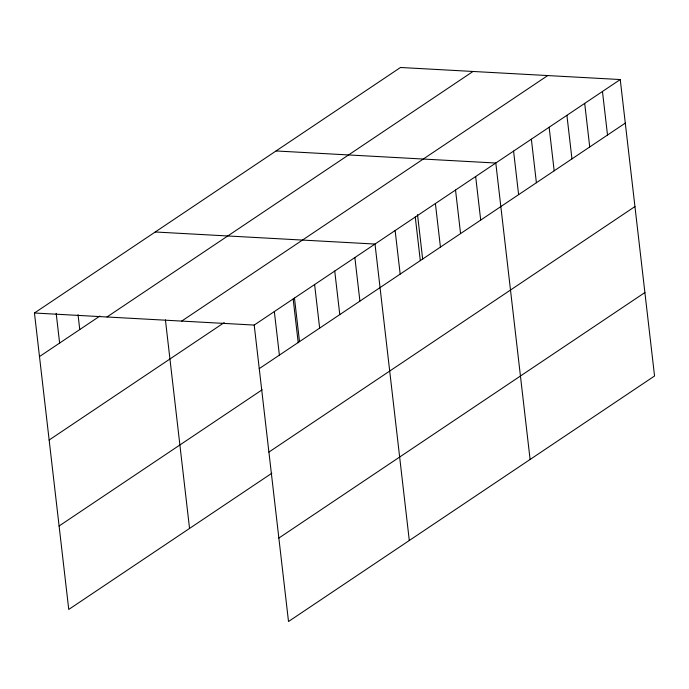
<?xml version="1.0" encoding="UTF-8"?>
<svg xmlns="http://www.w3.org/2000/svg" width="689" height="689" viewBox="0 0 689 689"><rect width="100%" height="100%" fill="white"/><g stroke="black" fill="none" stroke-linecap="round" stroke-linejoin="round"><path stroke-width="1.03" d="M271.828 473.24L68.754 609.455L34.45 313.004L400.49 67.488L620.246 79.545L654.55 375.996L288.51 621.512L254.207 325.07L620.246 79.545M39.488 356.566L99.888 316.053M106.967 316.992L473.016 71.467M181.689 321.091L547.729 75.566M49.143 440.021L224.209 322.598M259.245 368.632L625.293 123.107M59.09 526L262.164 389.785M268.899 452.087L634.948 206.562M278.856 538.066L644.895 292.541M276.039 150.96L495.796 163.026L530.099 459.468M155.24 231.986L375.005 244.052L409.3 540.495M34.45 313.004L254.207 325.07M602.47 91.473L607.509 135.035M584.694 103.402L589.732 146.964M566.909 115.321L571.956 158.883M549.133 127.25L554.171 170.812M531.357 139.178L536.395 182.74M513.572 151.098L518.619 194.66M475.66 176.53L480.707 220.092M455.532 190.035L460.571 233.597M435.396 203.539L440.435 247.101M417.525 214.667L422.684 259.245M415.269 217.044L420.307 260.606M395.133 230.548L400.171 274.11M354.869 257.548L359.908 301.11M334.733 271.053L339.78 314.615M314.606 284.557L319.644 328.119M294.47 298.061L299.508 341.623M293.187 299.207L298.225 342.726M274.343 311.566L279.381 355.128M165.412 319.851L189.544 528.429M78.038 314.684L79.752 329.557M56.179 313.314L59.624 343.062"/></g></svg>
